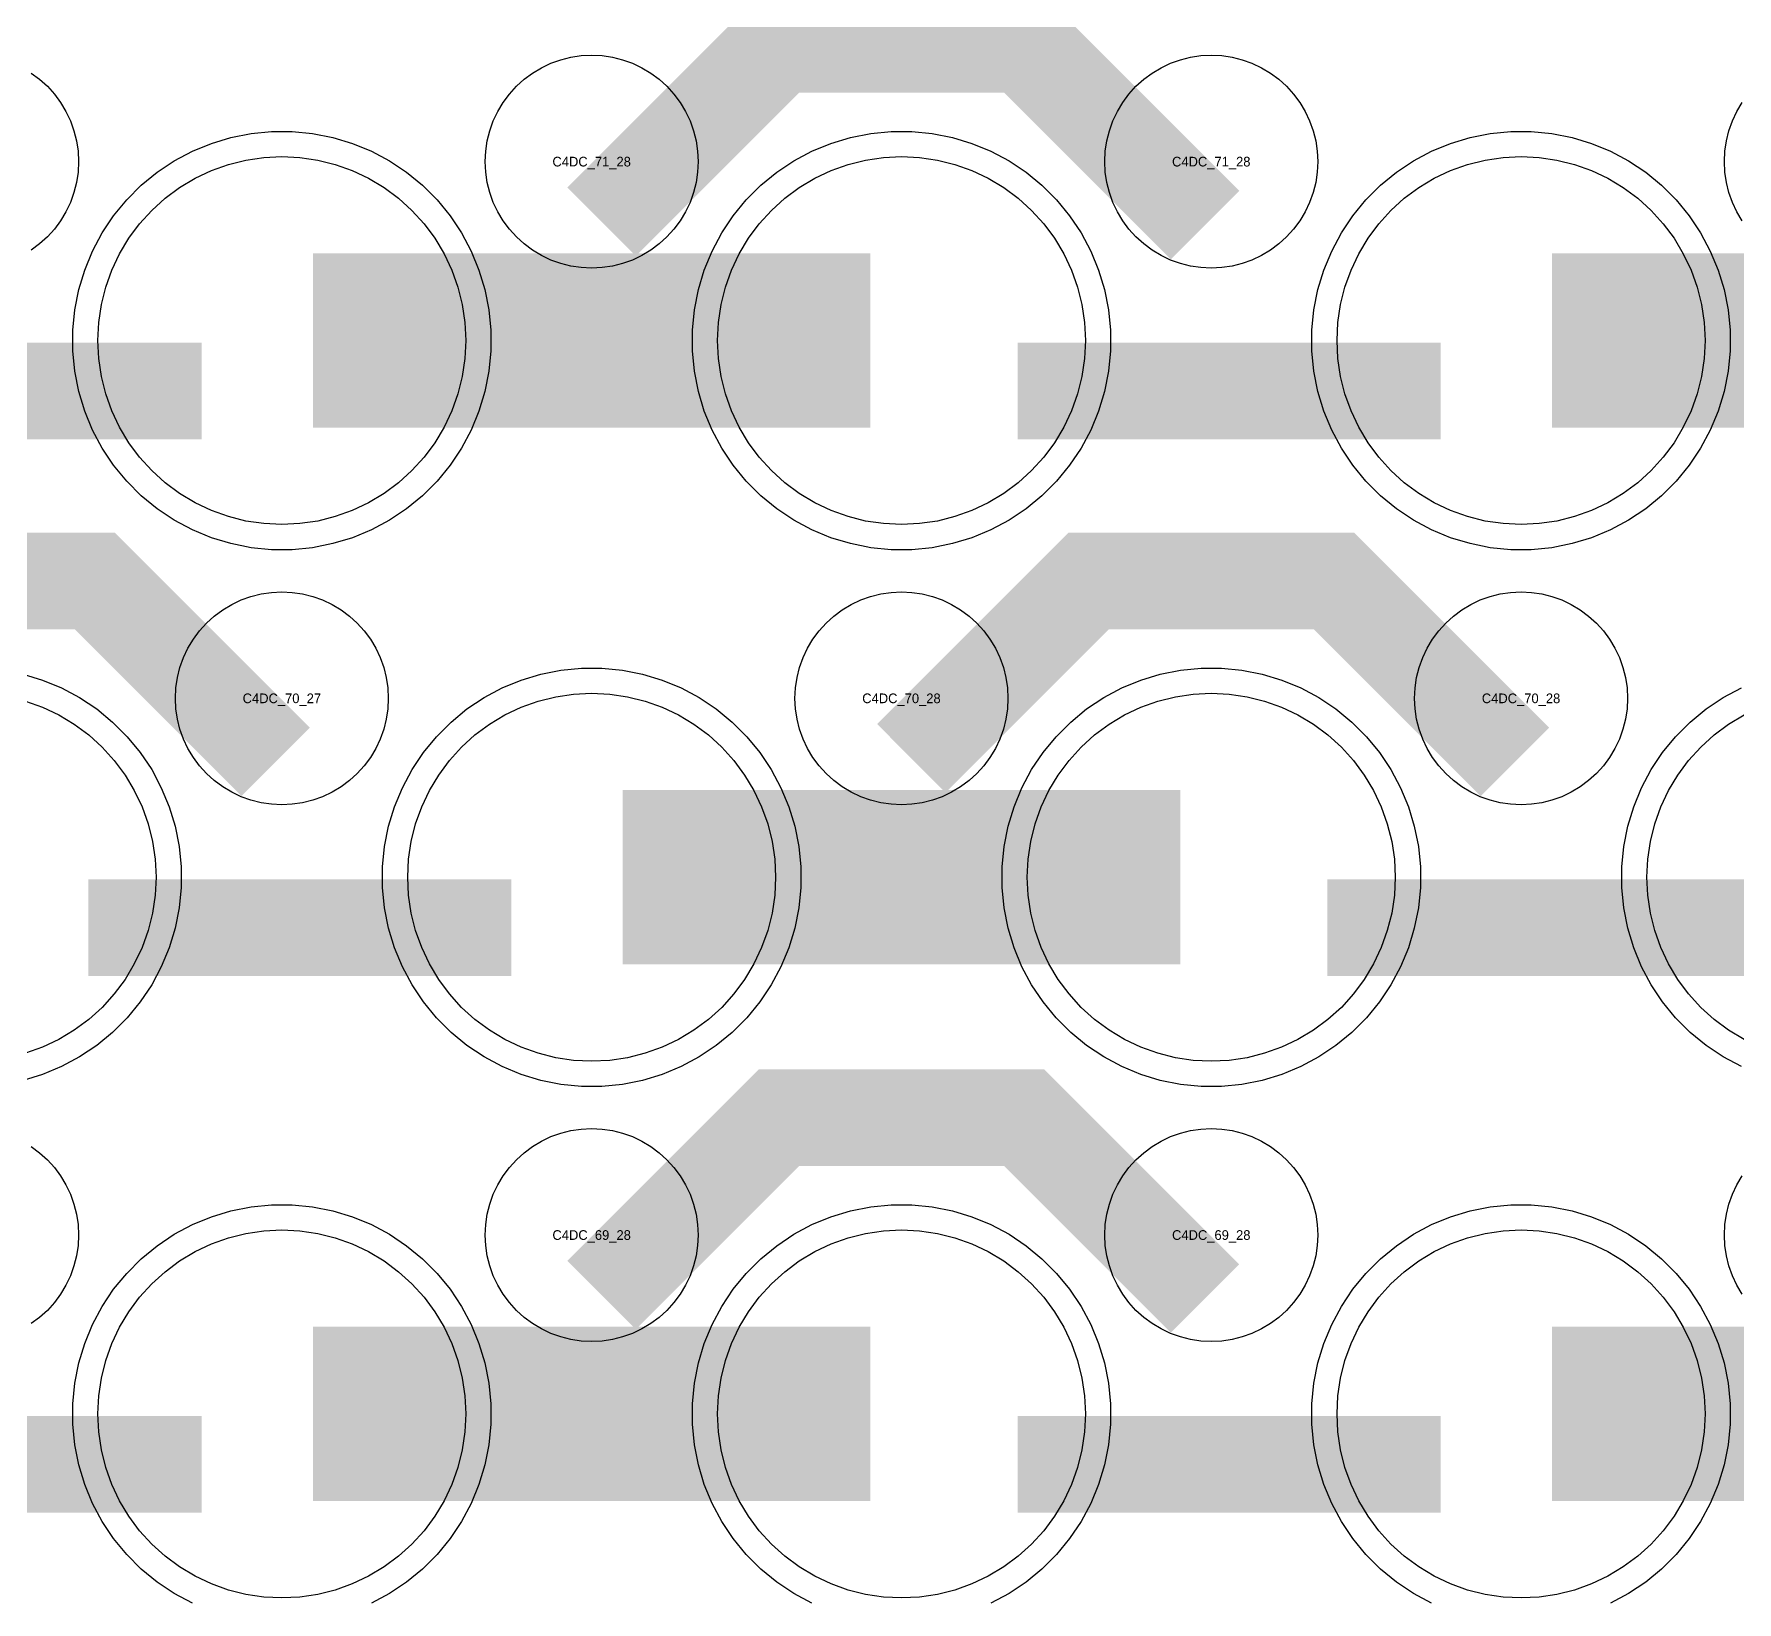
# Model space of a CAD drawing. Extents: x -11880 to 11880, y -14992 to 14992.
# Drawn here: x -3184 to -2744.2, y -5327.2 to -4922.4 of the extents above; entities that cross this region are included whole.
import ezdxf
from ezdxf.enums import TextEntityAlignment as Align

# ---------------------------------------------------------------- set-up
doc = ezdxf.new("R2010")
doc.units = 0
doc.header["$MEASUREMENT"] = 0
for name, color, linetype in [('GDS_775_DT_237', 138, 'CONTINUOUS'), ('RDL1_FS', 34, 'CONTINUOUS'), ('RDL_BS', 160, 'CONTINUOUS')]:
    doc.layers.add(name, color=color, linetype=linetype)

msp = doc.modelspace()

# ---------------------------------------------------------------- linework, layer by layer
at = {"layer": 'RDL1_FS', "color": 240, "true_color": 0xed1f24}
for points in [[(-3120, -5049.024), (-3124.657, -5048.795), (-3129.268, -5048.111), (-3133.791, -5046.979), (-3138.181, -5045.407), (-3142.395, -5043.415), (-3146.395, -5041.017), (-3150.14, -5038.239), (-3153.594, -5035.109), (-3156.724, -5031.655), (-3159.502, -5027.91), (-3161.9, -5023.91), (-3163.892, -5019.696), (-3165.464, -5015.306), (-3166.596, -5010.783), (-3167.28, -5006.172), (-3167.509, -5001.515), (-3167.28, -4996.858), (-3166.596, -4992.247), (-3165.464, -4987.724), (-3163.892, -4983.334), (-3161.9, -4979.12), (-3159.502, -4975.12), (-3156.724, -4971.375), (-3153.594, -4967.921), (-3150.14, -4964.791), (-3146.395, -4962.013), (-3142.395, -4959.615), (-3138.181, -4957.623), (-3133.791, -4956.051), (-3129.268, -4954.919), (-3124.657, -4954.235), (-3120, -4954.006), (-3115.343, -4954.235), (-3110.732, -4954.919), (-3106.209, -4956.051), (-3101.819, -4957.623), (-3097.605, -4959.615), (-3093.605, -4962.013), (-3089.86, -4964.791), (-3086.406, -4967.921), (-3083.276, -4971.375), (-3080.498, -4975.12), (-3078.1, -4979.12), (-3076.108, -4983.334), (-3074.536, -4987.724), (-3073.404, -4992.247), (-3072.72, -4996.858), (-3072.491, -5001.515), (-3072.72, -5006.172), (-3073.404, -5010.783), (-3074.536, -5015.306), (-3076.108, -5019.696), (-3078.1, -5023.91), (-3080.498, -5027.91), (-3083.276, -5031.655), (-3086.406, -5035.109), (-3089.86, -5038.239), (-3093.605, -5041.017), (-3097.605, -5043.415), (-3101.819, -5045.407), (-3106.209, -5046.979), (-3110.732, -5048.111), (-3115.343, -5048.795)], [(-2960, -5049.024), (-2964.657, -5048.795), (-2969.268, -5048.111), (-2973.791, -5046.979), (-2978.181, -5045.407), (-2982.395, -5043.415), (-2986.395, -5041.017), (-2990.14, -5038.239), (-2993.594, -5035.109), (-2996.724, -5031.655), (-2999.502, -5027.91), (-3001.9, -5023.91), (-3003.892, -5019.696), (-3005.464, -5015.306), (-3006.596, -5010.783), (-3007.28, -5006.172), (-3007.509, -5001.515), (-3007.28, -4996.858), (-3006.596, -4992.247), (-3005.464, -4987.724), (-3003.892, -4983.334), (-3001.9, -4979.12), (-2999.502, -4975.12), (-2996.724, -4971.375), (-2993.594, -4967.921), (-2990.14, -4964.791), (-2986.395, -4962.013), (-2982.395, -4959.615), (-2978.181, -4957.623), (-2973.791, -4956.051), (-2969.268, -4954.919), (-2964.657, -4954.235), (-2960, -4954.006), (-2955.343, -4954.235), (-2950.732, -4954.919), (-2946.209, -4956.051), (-2941.819, -4957.623), (-2937.605, -4959.615), (-2933.605, -4962.013), (-2929.86, -4964.791), (-2926.406, -4967.921), (-2923.276, -4971.375), (-2920.498, -4975.12), (-2918.1, -4979.12), (-2916.108, -4983.334), (-2914.536, -4987.724), (-2913.404, -4992.247), (-2912.72, -4996.858), (-2912.491, -5001.515), (-2912.72, -5006.172), (-2913.404, -5010.783), (-2914.536, -5015.306), (-2916.108, -5019.696), (-2918.1, -5023.91), (-2920.498, -5027.91), (-2923.276, -5031.655), (-2926.406, -5035.109), (-2929.86, -5038.239), (-2933.605, -5041.017), (-2937.605, -5043.415), (-2941.819, -5045.407), (-2946.209, -5046.979), (-2950.732, -5048.111), (-2955.343, -5048.795)], [(-2800, -5049.024), (-2804.657, -5048.795), (-2809.268, -5048.111), (-2813.791, -5046.979), (-2818.181, -5045.407), (-2822.395, -5043.415), (-2826.395, -5041.017), (-2830.14, -5038.239), (-2833.594, -5035.109), (-2836.724, -5031.655), (-2839.502, -5027.91), (-2841.9, -5023.91), (-2843.892, -5019.696), (-2845.464, -5015.306), (-2846.596, -5010.783), (-2847.28, -5006.172), (-2847.509, -5001.515), (-2847.28, -4996.858), (-2846.596, -4992.247), (-2845.464, -4987.724), (-2843.892, -4983.334), (-2841.9, -4979.12), (-2839.502, -4975.12), (-2836.724, -4971.375), (-2833.594, -4967.921), (-2830.14, -4964.791), (-2826.395, -4962.013), (-2822.395, -4959.615), (-2818.181, -4957.623), (-2813.791, -4956.051), (-2809.268, -4954.919), (-2804.657, -4954.235), (-2800, -4954.006), (-2795.343, -4954.235), (-2790.732, -4954.919), (-2786.209, -4956.051), (-2781.819, -4957.623), (-2777.605, -4959.615), (-2773.605, -4962.013), (-2769.86, -4964.791), (-2766.406, -4967.921), (-2763.276, -4971.375), (-2760.498, -4975.12), (-2758.1, -4979.12), (-2756.108, -4983.334), (-2754.536, -4987.724), (-2753.404, -4992.247), (-2752.72, -4996.858), (-2752.491, -5001.515), (-2752.72, -5006.172), (-2753.404, -5010.783), (-2754.536, -5015.306), (-2756.108, -5019.696), (-2758.1, -5023.91), (-2760.498, -5027.91), (-2763.276, -5031.655), (-2766.406, -5035.109), (-2769.86, -5038.239), (-2773.605, -5041.017), (-2777.605, -5043.415), (-2781.819, -5045.407), (-2786.209, -5046.979), (-2790.732, -5048.111), (-2795.343, -5048.795)]]:
    msp.add_lwpolyline(points, close=True, dxfattribs=at)
for points in [[(-3111.998, -5001.515, 45, 45, 0), (-3039.998, -5001.515, 45, 45, 0)], [(-3039.998, -5001.515, 45, 45, 0), (-2967.998, -5001.515, 45, 45, 0)], [(-2791.998, -5001.515, 45, 45, 0), (-2719.998, -5001.515, 45, 45, 0)]]:
    msp.add_lwpolyline(points, format="xyseb", dxfattribs=at)
at = {"layer": 'RDL1_FS'}
for points in [[(-3186.209, -5094.616), (-3181.819, -5096.188), (-3177.605, -5098.18), (-3173.605, -5100.578), (-3169.86, -5103.356), (-3166.406, -5106.486), (-3163.276, -5109.94), (-3160.498, -5113.685), (-3158.1, -5117.685), (-3156.108, -5121.899), (-3154.536, -5126.289), (-3153.404, -5130.812), (-3152.72, -5135.423), (-3152.491, -5140.08), (-3152.72, -5144.737), (-3153.404, -5149.348), (-3154.536, -5153.871), (-3156.108, -5158.261), (-3158.1, -5162.475), (-3160.498, -5166.475), (-3163.276, -5170.22), (-3166.406, -5173.674), (-3169.86, -5176.804), (-3173.605, -5179.582), (-3177.605, -5181.98), (-3181.819, -5183.972), (-3186.209, -5185.544)], [(-2742.395, -5181.98), (-2746.395, -5179.582), (-2750.14, -5176.804), (-2753.594, -5173.674), (-2756.724, -5170.22), (-2759.502, -5166.475), (-2761.9, -5162.475), (-2763.892, -5158.261), (-2765.464, -5153.871), (-2766.596, -5149.348), (-2767.28, -5144.737), (-2767.509, -5140.08), (-2767.28, -5135.423), (-2766.596, -5130.812), (-2765.464, -5126.289), (-2763.892, -5121.899), (-2761.9, -5117.685), (-2759.502, -5113.685), (-2756.724, -5109.94), (-2753.594, -5106.486), (-2750.14, -5103.356), (-2746.395, -5100.578), (-2742.395, -5098.18)]]:
    msp.add_lwpolyline(points, dxfattribs=at)
for points in [[(-3040, -5187.589), (-3044.657, -5187.36), (-3049.268, -5186.676), (-3053.791, -5185.544), (-3058.181, -5183.972), (-3062.395, -5181.98), (-3066.395, -5179.582), (-3070.14, -5176.804), (-3073.594, -5173.674), (-3076.724, -5170.22), (-3079.502, -5166.475), (-3081.9, -5162.475), (-3083.892, -5158.261), (-3085.464, -5153.871), (-3086.596, -5149.348), (-3087.28, -5144.737), (-3087.509, -5140.08), (-3087.28, -5135.423), (-3086.596, -5130.812), (-3085.464, -5126.289), (-3083.892, -5121.899), (-3081.9, -5117.685), (-3079.502, -5113.685), (-3076.724, -5109.94), (-3073.594, -5106.486), (-3070.14, -5103.356), (-3066.395, -5100.578), (-3062.395, -5098.18), (-3058.181, -5096.188), (-3053.791, -5094.616), (-3049.268, -5093.484), (-3044.657, -5092.8), (-3040, -5092.571), (-3035.343, -5092.8), (-3030.732, -5093.484), (-3026.209, -5094.616), (-3021.819, -5096.188), (-3017.605, -5098.18), (-3013.605, -5100.578), (-3009.86, -5103.356), (-3006.406, -5106.486), (-3003.276, -5109.94), (-3000.498, -5113.685), (-2998.1, -5117.685), (-2996.108, -5121.899), (-2994.536, -5126.289), (-2993.404, -5130.812), (-2992.72, -5135.423), (-2992.491, -5140.08), (-2992.72, -5144.737), (-2993.404, -5149.348), (-2994.536, -5153.871), (-2996.108, -5158.261), (-2998.1, -5162.475), (-3000.498, -5166.475), (-3003.276, -5170.22), (-3006.406, -5173.674), (-3009.86, -5176.804), (-3013.605, -5179.582), (-3017.605, -5181.98), (-3021.819, -5183.972), (-3026.209, -5185.544), (-3030.732, -5186.676), (-3035.343, -5187.36)], [(-2880, -5187.589), (-2884.657, -5187.36), (-2889.268, -5186.676), (-2893.791, -5185.544), (-2898.181, -5183.972), (-2902.395, -5181.98), (-2906.395, -5179.582), (-2910.14, -5176.804), (-2913.594, -5173.674), (-2916.724, -5170.22), (-2919.502, -5166.475), (-2921.9, -5162.475), (-2923.892, -5158.261), (-2925.464, -5153.871), (-2926.596, -5149.348), (-2927.28, -5144.737), (-2927.509, -5140.08), (-2927.28, -5135.423), (-2926.596, -5130.812), (-2925.464, -5126.289), (-2923.892, -5121.899), (-2921.9, -5117.685), (-2919.502, -5113.685), (-2916.724, -5109.94), (-2913.594, -5106.486), (-2910.14, -5103.356), (-2906.395, -5100.578), (-2902.395, -5098.18), (-2898.181, -5096.188), (-2893.791, -5094.616), (-2889.268, -5093.484), (-2884.657, -5092.8), (-2880, -5092.571), (-2875.343, -5092.8), (-2870.732, -5093.484), (-2866.209, -5094.616), (-2861.819, -5096.188), (-2857.605, -5098.18), (-2853.605, -5100.578), (-2849.86, -5103.356), (-2846.406, -5106.486), (-2843.276, -5109.94), (-2840.498, -5113.685), (-2838.1, -5117.685), (-2836.108, -5121.899), (-2834.536, -5126.289), (-2833.404, -5130.812), (-2832.72, -5135.423), (-2832.491, -5140.08), (-2832.72, -5144.737), (-2833.404, -5149.348), (-2834.536, -5153.871), (-2836.108, -5158.261), (-2838.1, -5162.475), (-2840.498, -5166.475), (-2843.276, -5170.22), (-2846.406, -5173.674), (-2849.86, -5176.804), (-2853.605, -5179.582), (-2857.605, -5181.98), (-2861.819, -5183.972), (-2866.209, -5185.544), (-2870.732, -5186.676), (-2875.343, -5187.36)], [(-3120, -5326.154), (-3124.657, -5325.925), (-3129.268, -5325.241), (-3133.791, -5324.109), (-3138.181, -5322.537), (-3142.395, -5320.545), (-3146.395, -5318.147), (-3150.14, -5315.369), (-3153.594, -5312.239), (-3156.724, -5308.785), (-3159.502, -5305.04), (-3161.9, -5301.04), (-3163.892, -5296.826), (-3165.464, -5292.436), (-3166.596, -5287.913), (-3167.28, -5283.302), (-3167.509, -5278.645), (-3167.28, -5273.988), (-3166.596, -5269.377), (-3165.464, -5264.854), (-3163.892, -5260.464), (-3161.9, -5256.25), (-3159.502, -5252.25), (-3156.724, -5248.505), (-3153.594, -5245.051), (-3150.14, -5241.921), (-3146.395, -5239.143), (-3142.395, -5236.745), (-3138.181, -5234.753), (-3133.791, -5233.181), (-3129.268, -5232.049), (-3124.657, -5231.365), (-3120, -5231.136), (-3115.343, -5231.365), (-3110.732, -5232.049), (-3106.209, -5233.181), (-3101.819, -5234.753), (-3097.605, -5236.745), (-3093.605, -5239.143), (-3089.86, -5241.921), (-3086.406, -5245.051), (-3083.276, -5248.505), (-3080.498, -5252.25), (-3078.1, -5256.25), (-3076.108, -5260.464), (-3074.536, -5264.854), (-3073.404, -5269.377), (-3072.72, -5273.988), (-3072.491, -5278.645), (-3072.72, -5283.302), (-3073.404, -5287.913), (-3074.536, -5292.436), (-3076.108, -5296.826), (-3078.1, -5301.04), (-3080.498, -5305.04), (-3083.276, -5308.785), (-3086.406, -5312.239), (-3089.86, -5315.369), (-3093.605, -5318.147), (-3097.605, -5320.545), (-3101.819, -5322.537), (-3106.209, -5324.109), (-3110.732, -5325.241), (-3115.343, -5325.925)], [(-2960, -5326.154), (-2964.657, -5325.925), (-2969.268, -5325.241), (-2973.791, -5324.109), (-2978.181, -5322.537), (-2982.395, -5320.545), (-2986.395, -5318.147), (-2990.14, -5315.369), (-2993.594, -5312.239), (-2996.724, -5308.785), (-2999.502, -5305.04), (-3001.9, -5301.04), (-3003.892, -5296.826), (-3005.464, -5292.436), (-3006.596, -5287.913), (-3007.28, -5283.302), (-3007.509, -5278.645), (-3007.28, -5273.988), (-3006.596, -5269.377), (-3005.464, -5264.854), (-3003.892, -5260.464), (-3001.9, -5256.25), (-2999.502, -5252.25), (-2996.724, -5248.505), (-2993.594, -5245.051), (-2990.14, -5241.921), (-2986.395, -5239.143), (-2982.395, -5236.745), (-2978.181, -5234.753), (-2973.791, -5233.181), (-2969.268, -5232.049), (-2964.657, -5231.365), (-2960, -5231.136), (-2955.343, -5231.365), (-2950.732, -5232.049), (-2946.209, -5233.181), (-2941.819, -5234.753), (-2937.605, -5236.745), (-2933.605, -5239.143), (-2929.86, -5241.921), (-2926.406, -5245.051), (-2923.276, -5248.505), (-2920.498, -5252.25), (-2918.1, -5256.25), (-2916.108, -5260.464), (-2914.536, -5264.854), (-2913.404, -5269.377), (-2912.72, -5273.988), (-2912.491, -5278.645), (-2912.72, -5283.302), (-2913.404, -5287.913), (-2914.536, -5292.436), (-2916.108, -5296.826), (-2918.1, -5301.04), (-2920.498, -5305.04), (-2923.276, -5308.785), (-2926.406, -5312.239), (-2929.86, -5315.369), (-2933.605, -5318.147), (-2937.605, -5320.545), (-2941.819, -5322.537), (-2946.209, -5324.109), (-2950.732, -5325.241), (-2955.343, -5325.925)], [(-2800, -5326.154), (-2804.657, -5325.925), (-2809.268, -5325.241), (-2813.791, -5324.109), (-2818.181, -5322.537), (-2822.395, -5320.545), (-2826.395, -5318.147), (-2830.14, -5315.369), (-2833.594, -5312.239), (-2836.724, -5308.785), (-2839.502, -5305.04), (-2841.9, -5301.04), (-2843.892, -5296.826), (-2845.464, -5292.436), (-2846.596, -5287.913), (-2847.28, -5283.302), (-2847.509, -5278.645), (-2847.28, -5273.988), (-2846.596, -5269.377), (-2845.464, -5264.854), (-2843.892, -5260.464), (-2841.9, -5256.25), (-2839.502, -5252.25), (-2836.724, -5248.505), (-2833.594, -5245.051), (-2830.14, -5241.921), (-2826.395, -5239.143), (-2822.395, -5236.745), (-2818.181, -5234.753), (-2813.791, -5233.181), (-2809.268, -5232.049), (-2804.657, -5231.365), (-2800, -5231.136), (-2795.343, -5231.365), (-2790.732, -5232.049), (-2786.209, -5233.181), (-2781.819, -5234.753), (-2777.605, -5236.745), (-2773.605, -5239.143), (-2769.86, -5241.921), (-2766.406, -5245.051), (-2763.276, -5248.505), (-2760.498, -5252.25), (-2758.1, -5256.25), (-2756.108, -5260.464), (-2754.536, -5264.854), (-2753.404, -5269.377), (-2752.72, -5273.988), (-2752.491, -5278.645), (-2752.72, -5283.302), (-2753.404, -5287.913), (-2754.536, -5292.436), (-2756.108, -5296.826), (-2758.1, -5301.04), (-2760.498, -5305.04), (-2763.276, -5308.785), (-2766.406, -5312.239), (-2769.86, -5315.369), (-2773.605, -5318.147), (-2777.605, -5320.545), (-2781.819, -5322.537), (-2786.209, -5324.109), (-2790.732, -5325.241), (-2795.343, -5325.925)]]:
    msp.add_lwpolyline(points, close=True, dxfattribs=at)
for points in [[(-3031.998, -5140.08, 45, 45, 0), (-2959.998, -5140.08, 45, 45, 0)], [(-2959.998, -5140.08, 45, 45, 0), (-2887.998, -5140.08, 45, 45, 0)], [(-3111.998, -5278.645, 45, 45, 0), (-3039.998, -5278.645, 45, 45, 0)], [(-3039.998, -5278.645, 45, 45, 0), (-2967.998, -5278.645, 45, 45, 0)], [(-2791.998, -5278.645, 45, 45, 0), (-2719.998, -5278.645, 45, 45, 0)]]:
    msp.add_lwpolyline(points, format="xyseb", dxfattribs=at)
at = {"layer": 'RDL_BS'}
for points in [[(-3037.438, -4970.829, 25, 25, 0), (-2991.623, -4925.014, 25, 25, 0), (-2958.07, -4925.014, 25, 25, 0)], [(-2881.599, -4971.728, 25, 25, 0), (-2928.313, -4925.014, 25, 25, 0), (-2958.071, -4925.014, 25, 25, 0)], [(-3121.599, -5110.293, 25, 25, 0), (-3168.313, -5063.579, 25, 25, 0), (-3198.071, -5063.579, 25, 25, 0)], [(-2957.438, -5109.394, 25, 25, 0), (-2911.623, -5063.579, 25, 25, 0), (-2878.07, -5063.579, 25, 25, 0)], [(-2801.599, -5110.293, 25, 25, 0), (-2848.313, -5063.579, 25, 25, 0), (-2878.071, -5063.579, 25, 25, 0)], [(-3169.984, -5153.093, 25, 25, 0), (-3060.719, -5153.093, 25, 25, 0)], [(-2849.984, -5153.093, 25, 25, 0), (-2740.719, -5153.093, 25, 25, 0)], [(-3037.438, -5247.959, 25, 25, 0), (-2991.623, -5202.144, 25, 25, 0), (-2958.07, -5202.144, 25, 25, 0)], [(-2881.599, -5248.858, 25, 25, 0), (-2928.313, -5202.144, 25, 25, 0), (-2958.071, -5202.144, 25, 25, 0)], [(-3249.984, -5291.658, 25, 25, 0), (-3140.719, -5291.658, 25, 25, 0)], [(-2929.984, -5291.658, 25, 25, 0), (-2820.719, -5291.658, 25, 25, 0)]]:
    msp.add_lwpolyline(points, format="xyseb", dxfattribs=at)
for points in [[(-3040, -4982.821), (-3042.693, -4982.689), (-3045.365, -4982.293), (-3047.984, -4981.636), (-3050.519, -4980.729), (-3052.956, -4979.577), (-3055.28, -4978.184), (-3057.443, -4976.581), (-3059.442, -4974.769), (-3061.254, -4972.77), (-3062.857, -4970.607), (-3064.25, -4968.283), (-3065.402, -4965.846), (-3066.309, -4963.311), (-3066.966, -4960.692), (-3067.362, -4958.02), (-3067.494, -4955.327), (-3067.362, -4952.634), (-3066.966, -4949.962), (-3066.309, -4947.343), (-3065.402, -4944.808), (-3064.25, -4942.371), (-3062.857, -4940.047), (-3061.254, -4937.884), (-3059.442, -4935.885), (-3057.443, -4934.073), (-3055.28, -4932.47), (-3052.956, -4931.077), (-3050.519, -4929.925), (-3047.984, -4929.018), (-3045.365, -4928.361), (-3042.693, -4927.965), (-3040, -4927.833), (-3037.307, -4927.965), (-3034.635, -4928.361), (-3032.016, -4929.018), (-3029.481, -4929.925), (-3027.044, -4931.077), (-3024.72, -4932.47), (-3022.557, -4934.073), (-3020.558, -4935.885), (-3018.746, -4937.884), (-3017.143, -4940.047), (-3015.75, -4942.371), (-3014.598, -4944.808), (-3013.691, -4947.343), (-3013.034, -4949.962), (-3012.638, -4952.634), (-3012.506, -4955.327), (-3012.638, -4958.02), (-3013.034, -4960.692), (-3013.691, -4963.311), (-3014.598, -4965.846), (-3015.75, -4968.283), (-3017.143, -4970.607), (-3018.746, -4972.77), (-3020.558, -4974.769), (-3022.557, -4976.581), (-3024.72, -4978.184), (-3027.044, -4979.577), (-3029.481, -4980.729), (-3032.016, -4981.636), (-3034.635, -4982.293), (-3037.307, -4982.689)], [(-2880, -4982.821), (-2882.693, -4982.689), (-2885.365, -4982.293), (-2887.984, -4981.636), (-2890.519, -4980.729), (-2892.956, -4979.577), (-2895.28, -4978.184), (-2897.443, -4976.581), (-2899.442, -4974.769), (-2901.254, -4972.77), (-2902.857, -4970.607), (-2904.25, -4968.283), (-2905.402, -4965.846), (-2906.309, -4963.311), (-2906.966, -4960.692), (-2907.362, -4958.02), (-2907.494, -4955.327), (-2907.362, -4952.634), (-2906.966, -4949.962), (-2906.309, -4947.343), (-2905.402, -4944.808), (-2904.25, -4942.371), (-2902.857, -4940.047), (-2901.254, -4937.884), (-2899.442, -4935.885), (-2897.443, -4934.073), (-2895.28, -4932.47), (-2892.956, -4931.077), (-2890.519, -4929.925), (-2887.984, -4929.018), (-2885.365, -4928.361), (-2882.693, -4927.965), (-2880, -4927.833), (-2877.307, -4927.965), (-2874.635, -4928.361), (-2872.016, -4929.018), (-2869.481, -4929.925), (-2867.044, -4931.077), (-2864.72, -4932.47), (-2862.557, -4934.073), (-2860.558, -4935.885), (-2858.746, -4937.884), (-2857.143, -4940.047), (-2855.75, -4942.371), (-2854.598, -4944.808), (-2853.691, -4947.343), (-2853.034, -4949.962), (-2852.638, -4952.634), (-2852.506, -4955.327), (-2852.638, -4958.02), (-2853.034, -4960.692), (-2853.691, -4963.311), (-2854.598, -4965.846), (-2855.75, -4968.283), (-2857.143, -4970.607), (-2858.746, -4972.77), (-2860.558, -4974.769), (-2862.557, -4976.581), (-2864.72, -4978.184), (-2867.044, -4979.577), (-2869.481, -4980.729), (-2872.016, -4981.636), (-2874.635, -4982.293), (-2877.307, -4982.689)], [(-3120, -5121.386), (-3122.693, -5121.254), (-3125.365, -5120.858), (-3127.984, -5120.201), (-3130.519, -5119.294), (-3132.956, -5118.142), (-3135.28, -5116.749), (-3137.443, -5115.146), (-3139.442, -5113.334), (-3141.254, -5111.335), (-3142.857, -5109.172), (-3144.25, -5106.848), (-3145.402, -5104.411), (-3146.309, -5101.876), (-3146.966, -5099.257), (-3147.362, -5096.585), (-3147.494, -5093.892), (-3147.362, -5091.199), (-3146.966, -5088.527), (-3146.309, -5085.908), (-3145.402, -5083.373), (-3144.25, -5080.936), (-3142.857, -5078.612), (-3141.254, -5076.449), (-3139.442, -5074.45), (-3137.443, -5072.638), (-3135.28, -5071.035), (-3132.956, -5069.642), (-3130.519, -5068.49), (-3127.984, -5067.583), (-3125.365, -5066.926), (-3122.693, -5066.53), (-3120, -5066.398), (-3117.307, -5066.53), (-3114.635, -5066.926), (-3112.016, -5067.583), (-3109.481, -5068.49), (-3107.044, -5069.642), (-3104.72, -5071.035), (-3102.557, -5072.638), (-3100.558, -5074.45), (-3098.746, -5076.449), (-3097.143, -5078.612), (-3095.75, -5080.936), (-3094.598, -5083.373), (-3093.691, -5085.908), (-3093.034, -5088.527), (-3092.638, -5091.199), (-3092.506, -5093.892), (-3092.638, -5096.585), (-3093.034, -5099.257), (-3093.691, -5101.876), (-3094.598, -5104.411), (-3095.75, -5106.848), (-3097.143, -5109.172), (-3098.746, -5111.335), (-3100.558, -5113.334), (-3102.557, -5115.146), (-3104.72, -5116.749), (-3107.044, -5118.142), (-3109.481, -5119.294), (-3112.016, -5120.201), (-3114.635, -5120.858), (-3117.307, -5121.254)], [(-2960, -5121.386), (-2962.693, -5121.254), (-2965.365, -5120.858), (-2967.984, -5120.201), (-2970.519, -5119.294), (-2972.956, -5118.142), (-2975.28, -5116.749), (-2977.443, -5115.146), (-2979.442, -5113.334), (-2981.254, -5111.335), (-2982.857, -5109.172), (-2984.25, -5106.848), (-2985.402, -5104.411), (-2986.309, -5101.876), (-2986.966, -5099.257), (-2987.362, -5096.585), (-2987.494, -5093.892), (-2987.362, -5091.199), (-2986.966, -5088.527), (-2986.309, -5085.908), (-2985.402, -5083.373), (-2984.25, -5080.936), (-2982.857, -5078.612), (-2981.254, -5076.449), (-2979.442, -5074.45), (-2977.443, -5072.638), (-2975.28, -5071.035), (-2972.956, -5069.642), (-2970.519, -5068.49), (-2967.984, -5067.583), (-2965.365, -5066.926), (-2962.693, -5066.53), (-2960, -5066.398), (-2957.307, -5066.53), (-2954.635, -5066.926), (-2952.016, -5067.583), (-2949.481, -5068.49), (-2947.044, -5069.642), (-2944.72, -5071.035), (-2942.557, -5072.638), (-2940.558, -5074.45), (-2938.746, -5076.449), (-2937.143, -5078.612), (-2935.75, -5080.936), (-2934.598, -5083.373), (-2933.691, -5085.908), (-2933.034, -5088.527), (-2932.638, -5091.199), (-2932.506, -5093.892), (-2932.638, -5096.585), (-2933.034, -5099.257), (-2933.691, -5101.876), (-2934.598, -5104.411), (-2935.75, -5106.848), (-2937.143, -5109.172), (-2938.746, -5111.335), (-2940.558, -5113.334), (-2942.557, -5115.146), (-2944.72, -5116.749), (-2947.044, -5118.142), (-2949.481, -5119.294), (-2952.016, -5120.201), (-2954.635, -5120.858), (-2957.307, -5121.254)], [(-2800, -5121.386), (-2802.693, -5121.254), (-2805.365, -5120.858), (-2807.984, -5120.201), (-2810.519, -5119.294), (-2812.956, -5118.142), (-2815.28, -5116.749), (-2817.443, -5115.146), (-2819.442, -5113.334), (-2821.254, -5111.335), (-2822.857, -5109.172), (-2824.25, -5106.848), (-2825.402, -5104.411), (-2826.309, -5101.876), (-2826.966, -5099.257), (-2827.362, -5096.585), (-2827.494, -5093.892), (-2827.362, -5091.199), (-2826.966, -5088.527), (-2826.309, -5085.908), (-2825.402, -5083.373), (-2824.25, -5080.936), (-2822.857, -5078.612), (-2821.254, -5076.449), (-2819.442, -5074.45), (-2817.443, -5072.638), (-2815.28, -5071.035), (-2812.956, -5069.642), (-2810.519, -5068.49), (-2807.984, -5067.583), (-2805.365, -5066.926), (-2802.693, -5066.53), (-2800, -5066.398), (-2797.307, -5066.53), (-2794.635, -5066.926), (-2792.016, -5067.583), (-2789.481, -5068.49), (-2787.044, -5069.642), (-2784.72, -5071.035), (-2782.557, -5072.638), (-2780.558, -5074.45), (-2778.746, -5076.449), (-2777.143, -5078.612), (-2775.75, -5080.936), (-2774.598, -5083.373), (-2773.691, -5085.908), (-2773.034, -5088.527), (-2772.638, -5091.199), (-2772.506, -5093.892), (-2772.638, -5096.585), (-2773.034, -5099.257), (-2773.691, -5101.876), (-2774.598, -5104.411), (-2775.75, -5106.848), (-2777.143, -5109.172), (-2778.746, -5111.335), (-2780.558, -5113.334), (-2782.557, -5115.146), (-2784.72, -5116.749), (-2787.044, -5118.142), (-2789.481, -5119.294), (-2792.016, -5120.201), (-2794.635, -5120.858), (-2797.307, -5121.254)], [(-3042.644, -5194.08), (-3047.938, -5193.563), (-3053.165, -5192.517), (-3058.205, -5190.986), (-3063.115, -5188.955), (-3067.777, -5186.463), (-3072.191, -5183.516), (-3076.292, -5180.154), (-3080.074, -5176.372), (-3083.436, -5172.271), (-3086.383, -5167.857), (-3088.875, -5163.195), (-3090.906, -5158.285), (-3092.437, -5153.245), (-3093.483, -5148.018), (-3094, -5142.724), (-3094, -5137.436), (-3093.483, -5132.142), (-3092.437, -5126.915), (-3090.906, -5121.875), (-3088.875, -5116.965), (-3086.383, -5112.303), (-3083.436, -5107.889), (-3080.074, -5103.788), (-3076.292, -5100.006), (-3072.191, -5096.644), (-3067.777, -5093.697), (-3063.115, -5091.205), (-3058.205, -5089.174), (-3053.165, -5087.643), (-3047.938, -5086.597), (-3042.644, -5086.08), (-3037.356, -5086.08), (-3032.062, -5086.597), (-3026.835, -5087.643), (-3021.795, -5089.174), (-3016.885, -5091.205), (-3012.223, -5093.697), (-3007.809, -5096.644), (-3003.708, -5100.006), (-2999.926, -5103.788), (-2996.564, -5107.889), (-2993.617, -5112.303), (-2991.125, -5116.965), (-2989.094, -5121.875), (-2987.563, -5126.915), (-2986.517, -5132.142), (-2986, -5137.436), (-2986, -5142.724), (-2986.517, -5148.018), (-2987.563, -5153.245), (-2989.094, -5158.285), (-2991.125, -5163.195), (-2993.617, -5167.857), (-2996.564, -5172.271), (-2999.926, -5176.372), (-3003.708, -5180.154), (-3007.809, -5183.516), (-3012.223, -5186.463), (-3016.885, -5188.955), (-3021.795, -5190.986), (-3026.835, -5192.517), (-3032.062, -5193.563), (-3037.356, -5194.08)], [(-2882.644, -5194.08), (-2887.938, -5193.563), (-2893.165, -5192.517), (-2898.205, -5190.986), (-2903.115, -5188.955), (-2907.777, -5186.463), (-2912.191, -5183.516), (-2916.292, -5180.154), (-2920.074, -5176.372), (-2923.436, -5172.271), (-2926.383, -5167.857), (-2928.875, -5163.195), (-2930.906, -5158.285), (-2932.437, -5153.245), (-2933.483, -5148.018), (-2934, -5142.724), (-2934, -5137.436), (-2933.483, -5132.142), (-2932.437, -5126.915), (-2930.906, -5121.875), (-2928.875, -5116.965), (-2926.383, -5112.303), (-2923.436, -5107.889), (-2920.074, -5103.788), (-2916.292, -5100.006), (-2912.191, -5096.644), (-2907.777, -5093.697), (-2903.115, -5091.205), (-2898.205, -5089.174), (-2893.165, -5087.643), (-2887.938, -5086.597), (-2882.644, -5086.08), (-2877.356, -5086.08), (-2872.062, -5086.597), (-2866.835, -5087.643), (-2861.795, -5089.174), (-2856.885, -5091.205), (-2852.223, -5093.697), (-2847.809, -5096.644), (-2843.708, -5100.006), (-2839.926, -5103.788), (-2836.564, -5107.889), (-2833.617, -5112.303), (-2831.125, -5116.965), (-2829.094, -5121.875), (-2827.563, -5126.915), (-2826.517, -5132.142), (-2826, -5137.436), (-2826, -5142.724), (-2826.517, -5148.018), (-2827.563, -5153.245), (-2829.094, -5158.285), (-2831.125, -5163.195), (-2833.617, -5167.857), (-2836.564, -5172.271), (-2839.926, -5176.372), (-2843.708, -5180.154), (-2847.809, -5183.516), (-2852.223, -5186.463), (-2856.885, -5188.955), (-2861.795, -5190.986), (-2866.835, -5192.517), (-2872.062, -5193.563), (-2877.356, -5194.08)], [(-3040, -5259.951), (-3042.693, -5259.819), (-3045.365, -5259.423), (-3047.984, -5258.766), (-3050.519, -5257.859), (-3052.956, -5256.707), (-3055.28, -5255.314), (-3057.443, -5253.711), (-3059.442, -5251.899), (-3061.254, -5249.9), (-3062.857, -5247.737), (-3064.25, -5245.413), (-3065.402, -5242.976), (-3066.309, -5240.441), (-3066.966, -5237.822), (-3067.362, -5235.15), (-3067.494, -5232.457), (-3067.362, -5229.764), (-3066.966, -5227.092), (-3066.309, -5224.473), (-3065.402, -5221.938), (-3064.25, -5219.501), (-3062.857, -5217.177), (-3061.254, -5215.014), (-3059.442, -5213.015), (-3057.443, -5211.203), (-3055.28, -5209.6), (-3052.956, -5208.207), (-3050.519, -5207.055), (-3047.984, -5206.148), (-3045.365, -5205.491), (-3042.693, -5205.095), (-3040, -5204.963), (-3037.307, -5205.095), (-3034.635, -5205.491), (-3032.016, -5206.148), (-3029.481, -5207.055), (-3027.044, -5208.207), (-3024.72, -5209.6), (-3022.557, -5211.203), (-3020.558, -5213.015), (-3018.746, -5215.014), (-3017.143, -5217.177), (-3015.75, -5219.501), (-3014.598, -5221.938), (-3013.691, -5224.473), (-3013.034, -5227.092), (-3012.638, -5229.764), (-3012.506, -5232.457), (-3012.638, -5235.15), (-3013.034, -5237.822), (-3013.691, -5240.441), (-3014.598, -5242.976), (-3015.75, -5245.413), (-3017.143, -5247.737), (-3018.746, -5249.9), (-3020.558, -5251.899), (-3022.557, -5253.711), (-3024.72, -5255.314), (-3027.044, -5256.707), (-3029.481, -5257.859), (-3032.016, -5258.766), (-3034.635, -5259.423), (-3037.307, -5259.819)], [(-2880, -5259.951), (-2882.693, -5259.819), (-2885.365, -5259.423), (-2887.984, -5258.766), (-2890.519, -5257.859), (-2892.956, -5256.707), (-2895.28, -5255.314), (-2897.443, -5253.711), (-2899.442, -5251.899), (-2901.254, -5249.9), (-2902.857, -5247.737), (-2904.25, -5245.413), (-2905.402, -5242.976), (-2906.309, -5240.441), (-2906.966, -5237.822), (-2907.362, -5235.15), (-2907.494, -5232.457), (-2907.362, -5229.764), (-2906.966, -5227.092), (-2906.309, -5224.473), (-2905.402, -5221.938), (-2904.25, -5219.501), (-2902.857, -5217.177), (-2901.254, -5215.014), (-2899.442, -5213.015), (-2897.443, -5211.203), (-2895.28, -5209.6), (-2892.956, -5208.207), (-2890.519, -5207.055), (-2887.984, -5206.148), (-2885.365, -5205.491), (-2882.693, -5205.095), (-2880, -5204.963), (-2877.307, -5205.095), (-2874.635, -5205.491), (-2872.016, -5206.148), (-2869.481, -5207.055), (-2867.044, -5208.207), (-2864.72, -5209.6), (-2862.557, -5211.203), (-2860.558, -5213.015), (-2858.746, -5215.014), (-2857.143, -5217.177), (-2855.75, -5219.501), (-2854.598, -5221.938), (-2853.691, -5224.473), (-2853.034, -5227.092), (-2852.638, -5229.764), (-2852.506, -5232.457), (-2852.638, -5235.15), (-2853.034, -5237.822), (-2853.691, -5240.441), (-2854.598, -5242.976), (-2855.75, -5245.413), (-2857.143, -5247.737), (-2858.746, -5249.9), (-2860.558, -5251.899), (-2862.557, -5253.711), (-2864.72, -5255.314), (-2867.044, -5256.707), (-2869.481, -5257.859), (-2872.016, -5258.766), (-2874.635, -5259.423), (-2877.307, -5259.819)]]:
    msp.add_lwpolyline(points, close=True, dxfattribs=at)
for points in [[(-3184.72, -4932.47), (-3182.557, -4934.073), (-3180.558, -4935.885), (-3178.746, -4937.884), (-3177.143, -4940.047), (-3175.75, -4942.371), (-3174.598, -4944.808), (-3173.691, -4947.343), (-3173.034, -4949.962), (-3172.638, -4952.634), (-3172.506, -4955.327), (-3172.638, -4958.02), (-3173.034, -4960.692), (-3173.691, -4963.311), (-3174.598, -4965.846), (-3175.75, -4968.283), (-3177.143, -4970.607), (-3178.746, -4972.77), (-3180.558, -4974.769), (-3182.557, -4976.581), (-3184.72, -4978.184)], [(-2742.857, -4970.607), (-2744.25, -4968.283), (-2745.402, -4965.846), (-2746.309, -4963.311), (-2746.966, -4960.692), (-2747.362, -4958.02), (-2747.494, -4955.327), (-2747.362, -4952.634), (-2746.966, -4949.962), (-2746.309, -4947.343), (-2745.402, -4944.808), (-2744.25, -4942.371), (-2742.857, -4940.047)], [(-3186.835, -5087.643), (-3181.795, -5089.174), (-3176.885, -5091.205), (-3172.223, -5093.697), (-3167.809, -5096.644), (-3163.708, -5100.006), (-3159.926, -5103.788), (-3156.564, -5107.889), (-3153.617, -5112.303), (-3151.125, -5116.965), (-3149.094, -5121.875), (-3147.563, -5126.915), (-3146.517, -5132.142), (-3146, -5137.436), (-3146, -5142.724), (-3146.517, -5148.018), (-3147.563, -5153.245), (-3149.094, -5158.285), (-3151.125, -5163.195), (-3153.617, -5167.857), (-3156.564, -5172.271), (-3159.926, -5176.372), (-3163.708, -5180.154), (-3167.809, -5183.516), (-3172.223, -5186.463), (-3176.885, -5188.955), (-3181.795, -5190.986), (-3186.835, -5192.517)], [(-2743.115, -5188.955), (-2747.777, -5186.463), (-2752.191, -5183.516), (-2756.292, -5180.154), (-2760.074, -5176.372), (-2763.436, -5172.271), (-2766.383, -5167.857), (-2768.875, -5163.195), (-2770.906, -5158.285), (-2772.437, -5153.245), (-2773.483, -5148.018), (-2774, -5142.724), (-2774, -5137.436), (-2773.483, -5132.142), (-2772.437, -5126.915), (-2770.906, -5121.875), (-2768.875, -5116.965), (-2766.383, -5112.303), (-2763.436, -5107.889), (-2760.074, -5103.788), (-2756.292, -5100.006), (-2752.191, -5096.644), (-2747.777, -5093.697), (-2743.115, -5091.205)], [(-3184.72, -5209.6), (-3182.557, -5211.203), (-3180.558, -5213.015), (-3178.746, -5215.014), (-3177.143, -5217.177), (-3175.75, -5219.501), (-3174.598, -5221.938), (-3173.691, -5224.473), (-3173.034, -5227.092), (-3172.638, -5229.764), (-3172.506, -5232.457), (-3172.638, -5235.15), (-3173.034, -5237.822), (-3173.691, -5240.441), (-3174.598, -5242.976), (-3175.75, -5245.413), (-3177.143, -5247.737), (-3178.746, -5249.9), (-3180.558, -5251.899), (-3182.557, -5253.711), (-3184.72, -5255.314)], [(-2742.857, -5247.737), (-2744.25, -5245.413), (-2745.402, -5242.976), (-2746.309, -5240.441), (-2746.966, -5237.822), (-2747.362, -5235.15), (-2747.494, -5232.457), (-2747.362, -5229.764), (-2746.966, -5227.092), (-2746.309, -5224.473), (-2745.402, -5221.938), (-2744.25, -5219.501), (-2742.857, -5217.177)], [(-3143.115, -5327.52), (-3147.777, -5325.028), (-3152.191, -5322.081), (-3156.292, -5318.719), (-3160.074, -5314.937), (-3163.436, -5310.836), (-3166.383, -5306.422), (-3168.875, -5301.76), (-3170.906, -5296.85), (-3172.437, -5291.81), (-3173.483, -5286.583), (-3174, -5281.289), (-3174, -5276.001), (-3173.483, -5270.707), (-3172.437, -5265.48), (-3170.906, -5260.44), (-3168.875, -5255.53), (-3166.383, -5250.868), (-3163.436, -5246.454), (-3160.074, -5242.353), (-3156.292, -5238.571), (-3152.191, -5235.209), (-3147.777, -5232.262), (-3143.115, -5229.77), (-3138.205, -5227.739), (-3133.165, -5226.208), (-3127.938, -5225.162), (-3122.644, -5224.645), (-3117.356, -5224.645), (-3112.062, -5225.162), (-3106.835, -5226.208), (-3101.795, -5227.739), (-3096.885, -5229.77), (-3092.223, -5232.262), (-3087.809, -5235.209), (-3083.708, -5238.571), (-3079.926, -5242.353), (-3076.564, -5246.454), (-3073.617, -5250.868), (-3071.125, -5255.53), (-3069.094, -5260.44), (-3067.563, -5265.48), (-3066.517, -5270.707), (-3066, -5276.001), (-3066, -5281.289), (-3066.517, -5286.583), (-3067.563, -5291.81), (-3069.094, -5296.85), (-3071.125, -5301.76), (-3073.617, -5306.422), (-3076.564, -5310.836), (-3079.926, -5314.937), (-3083.708, -5318.719), (-3087.809, -5322.081), (-3092.223, -5325.028), (-3096.885, -5327.52)], [(-2983.115, -5327.52), (-2987.777, -5325.028), (-2992.191, -5322.081), (-2996.292, -5318.719), (-3000.074, -5314.937), (-3003.436, -5310.836), (-3006.383, -5306.422), (-3008.875, -5301.76), (-3010.906, -5296.85), (-3012.437, -5291.81), (-3013.483, -5286.583), (-3014, -5281.289), (-3014, -5276.001), (-3013.483, -5270.707), (-3012.437, -5265.48), (-3010.906, -5260.44), (-3008.875, -5255.53), (-3006.383, -5250.868), (-3003.436, -5246.454), (-3000.074, -5242.353), (-2996.292, -5238.571), (-2992.191, -5235.209), (-2987.777, -5232.262), (-2983.115, -5229.77), (-2978.205, -5227.739), (-2973.165, -5226.208), (-2967.938, -5225.162), (-2962.644, -5224.645), (-2957.356, -5224.645), (-2952.062, -5225.162), (-2946.835, -5226.208), (-2941.795, -5227.739), (-2936.885, -5229.77), (-2932.223, -5232.262), (-2927.809, -5235.209), (-2923.708, -5238.571), (-2919.926, -5242.353), (-2916.564, -5246.454), (-2913.617, -5250.868), (-2911.125, -5255.53), (-2909.094, -5260.44), (-2907.563, -5265.48), (-2906.517, -5270.707), (-2906, -5276.001), (-2906, -5281.289), (-2906.517, -5286.583), (-2907.563, -5291.81), (-2909.094, -5296.85), (-2911.125, -5301.76), (-2913.617, -5306.422), (-2916.564, -5310.836), (-2919.926, -5314.937), (-2923.708, -5318.719), (-2927.809, -5322.081), (-2932.223, -5325.028), (-2936.885, -5327.52)], [(-2823.115, -5327.52), (-2827.777, -5325.028), (-2832.191, -5322.081), (-2836.292, -5318.719), (-2840.074, -5314.937), (-2843.436, -5310.836), (-2846.383, -5306.422), (-2848.875, -5301.76), (-2850.906, -5296.85), (-2852.437, -5291.81), (-2853.483, -5286.583), (-2854, -5281.289), (-2854, -5276.001), (-2853.483, -5270.707), (-2852.437, -5265.48), (-2850.906, -5260.44), (-2848.875, -5255.53), (-2846.383, -5250.868), (-2843.436, -5246.454), (-2840.074, -5242.353), (-2836.292, -5238.571), (-2832.191, -5235.209), (-2827.777, -5232.262), (-2823.115, -5229.77), (-2818.205, -5227.739), (-2813.165, -5226.208), (-2807.938, -5225.162), (-2802.644, -5224.645), (-2797.356, -5224.645), (-2792.062, -5225.162), (-2786.835, -5226.208), (-2781.795, -5227.739), (-2776.885, -5229.77), (-2772.223, -5232.262), (-2767.809, -5235.209), (-2763.708, -5238.571), (-2759.926, -5242.353), (-2756.564, -5246.454), (-2753.617, -5250.868), (-2751.125, -5255.53), (-2749.094, -5260.44), (-2747.563, -5265.48), (-2746.517, -5270.707), (-2746, -5276.001), (-2746, -5281.289), (-2746.517, -5286.583), (-2747.563, -5291.81), (-2749.094, -5296.85), (-2751.125, -5301.76), (-2753.617, -5306.422), (-2756.564, -5310.836), (-2759.926, -5314.937), (-2763.708, -5318.719), (-2767.809, -5322.081), (-2772.223, -5325.028), (-2776.885, -5327.52)]]:
    msp.add_lwpolyline(points, dxfattribs=at)
at = {"layer": 'RDL_BS', "color": 240, "true_color": 0xed1f24}
for points in [[(-3122.644, -5055.515), (-3127.938, -5054.998), (-3133.165, -5053.952), (-3138.205, -5052.421), (-3143.115, -5050.39), (-3147.777, -5047.898), (-3152.191, -5044.951), (-3156.292, -5041.589), (-3160.074, -5037.807), (-3163.436, -5033.706), (-3166.383, -5029.292), (-3168.875, -5024.63), (-3170.906, -5019.72), (-3172.437, -5014.68), (-3173.483, -5009.453), (-3174, -5004.159), (-3174, -4998.871), (-3173.483, -4993.577), (-3172.437, -4988.35), (-3170.906, -4983.31), (-3168.875, -4978.4), (-3166.383, -4973.738), (-3163.436, -4969.324), (-3160.074, -4965.223), (-3156.292, -4961.441), (-3152.191, -4958.079), (-3147.777, -4955.132), (-3143.115, -4952.64), (-3138.205, -4950.609), (-3133.165, -4949.078), (-3127.938, -4948.032), (-3122.644, -4947.515), (-3117.356, -4947.515), (-3112.062, -4948.032), (-3106.835, -4949.078), (-3101.795, -4950.609), (-3096.885, -4952.64), (-3092.223, -4955.132), (-3087.809, -4958.079), (-3083.708, -4961.441), (-3079.926, -4965.223), (-3076.564, -4969.324), (-3073.617, -4973.738), (-3071.125, -4978.4), (-3069.094, -4983.31), (-3067.563, -4988.35), (-3066.517, -4993.577), (-3066, -4998.871), (-3066, -5004.159), (-3066.517, -5009.453), (-3067.563, -5014.68), (-3069.094, -5019.72), (-3071.125, -5024.63), (-3073.617, -5029.292), (-3076.564, -5033.706), (-3079.926, -5037.807), (-3083.708, -5041.589), (-3087.809, -5044.951), (-3092.223, -5047.898), (-3096.885, -5050.39), (-3101.795, -5052.421), (-3106.835, -5053.952), (-3112.062, -5054.998), (-3117.356, -5055.515)], [(-2962.644, -5055.515), (-2967.938, -5054.998), (-2973.165, -5053.952), (-2978.205, -5052.421), (-2983.115, -5050.39), (-2987.777, -5047.898), (-2992.191, -5044.951), (-2996.292, -5041.589), (-3000.074, -5037.807), (-3003.436, -5033.706), (-3006.383, -5029.292), (-3008.875, -5024.63), (-3010.906, -5019.72), (-3012.437, -5014.68), (-3013.483, -5009.453), (-3014, -5004.159), (-3014, -4998.871), (-3013.483, -4993.577), (-3012.437, -4988.35), (-3010.906, -4983.31), (-3008.875, -4978.4), (-3006.383, -4973.738), (-3003.436, -4969.324), (-3000.074, -4965.223), (-2996.292, -4961.441), (-2992.191, -4958.079), (-2987.777, -4955.132), (-2983.115, -4952.64), (-2978.205, -4950.609), (-2973.165, -4949.078), (-2967.938, -4948.032), (-2962.644, -4947.515), (-2957.356, -4947.515), (-2952.062, -4948.032), (-2946.835, -4949.078), (-2941.795, -4950.609), (-2936.885, -4952.64), (-2932.223, -4955.132), (-2927.809, -4958.079), (-2923.708, -4961.441), (-2919.926, -4965.223), (-2916.564, -4969.324), (-2913.617, -4973.738), (-2911.125, -4978.4), (-2909.094, -4983.31), (-2907.563, -4988.35), (-2906.517, -4993.577), (-2906, -4998.871), (-2906, -5004.159), (-2906.517, -5009.453), (-2907.563, -5014.68), (-2909.094, -5019.72), (-2911.125, -5024.63), (-2913.617, -5029.292), (-2916.564, -5033.706), (-2919.926, -5037.807), (-2923.708, -5041.589), (-2927.809, -5044.951), (-2932.223, -5047.898), (-2936.885, -5050.39), (-2941.795, -5052.421), (-2946.835, -5053.952), (-2952.062, -5054.998), (-2957.356, -5055.515)], [(-2802.644, -5055.515), (-2807.938, -5054.998), (-2813.165, -5053.952), (-2818.205, -5052.421), (-2823.115, -5050.39), (-2827.777, -5047.898), (-2832.191, -5044.951), (-2836.292, -5041.589), (-2840.074, -5037.807), (-2843.436, -5033.706), (-2846.383, -5029.292), (-2848.875, -5024.63), (-2850.906, -5019.72), (-2852.437, -5014.68), (-2853.483, -5009.453), (-2854, -5004.159), (-2854, -4998.871), (-2853.483, -4993.577), (-2852.437, -4988.35), (-2850.906, -4983.31), (-2848.875, -4978.4), (-2846.383, -4973.738), (-2843.436, -4969.324), (-2840.074, -4965.223), (-2836.292, -4961.441), (-2832.191, -4958.079), (-2827.777, -4955.132), (-2823.115, -4952.64), (-2818.205, -4950.609), (-2813.165, -4949.078), (-2807.938, -4948.032), (-2802.644, -4947.515), (-2797.356, -4947.515), (-2792.062, -4948.032), (-2786.835, -4949.078), (-2781.795, -4950.609), (-2776.885, -4952.64), (-2772.223, -4955.132), (-2767.809, -4958.079), (-2763.708, -4961.441), (-2759.926, -4965.223), (-2756.564, -4969.324), (-2753.617, -4973.738), (-2751.125, -4978.4), (-2749.094, -4983.31), (-2747.563, -4988.35), (-2746.517, -4993.577), (-2746, -4998.871), (-2746, -5004.159), (-2746.517, -5009.453), (-2747.563, -5014.68), (-2749.094, -5019.72), (-2751.125, -5024.63), (-2753.617, -5029.292), (-2756.564, -5033.706), (-2759.926, -5037.807), (-2763.708, -5041.589), (-2767.809, -5044.951), (-2772.223, -5047.898), (-2776.885, -5050.39), (-2781.795, -5052.421), (-2786.835, -5053.952), (-2792.062, -5054.998), (-2797.356, -5055.515)]]:
    msp.add_lwpolyline(points, close=True, dxfattribs=at)
for points in [[(-3249.984, -5014.528, 25, 25, 0), (-3140.719, -5014.528, 25, 25, 0)], [(-2929.984, -5014.528, 25, 25, 0), (-2820.719, -5014.528, 25, 25, 0)]]:
    msp.add_lwpolyline(points, format="xyseb", dxfattribs=at)

# ---------------------------------------------------------------- texts
at = {"layer": 'GDS_775_DT_237'}
for s, p in [('C4DC_71_28', (-3040, -4955.327)), ('C4DC_71_28', (-3040, -4955.327)), ('C4DC_71_28', (-2880, -4955.327)), ('C4DC_71_28', (-2880, -4955.327)), ('C4DC_70_27', (-3120, -5093.892)), ('C4DC_70_27', (-3120, -5093.892)), ('C4DC_70_28', (-2960, -5093.892)), ('C4DC_70_28', (-2960, -5093.892)), ('C4DC_70_28', (-2800, -5093.892)), ('C4DC_70_28', (-2800, -5093.892)), ('C4DC_69_28', (-3040, -5232.457)), ('C4DC_69_28', (-3040, -5232.457)), ('C4DC_69_28', (-2880, -5232.457)), ('C4DC_69_28', (-2880, -5232.457))]:
    msp.add_text(s, height=2.5, dxfattribs=at).set_placement(p, align=Align.MIDDLE_CENTER)

doc.saveas('drawing.dxf')
